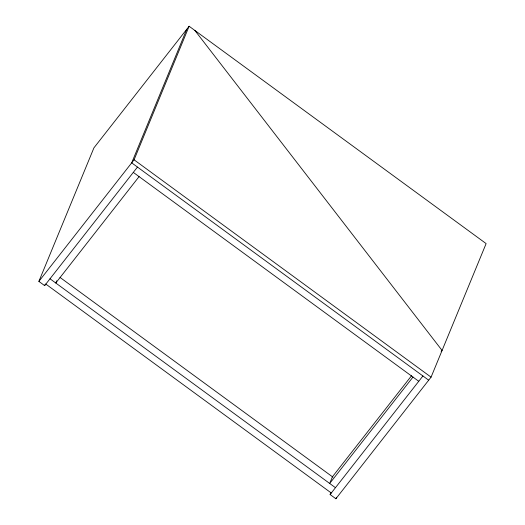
<?xml version="1.0" encoding="UTF-8"?>
<svg xmlns="http://www.w3.org/2000/svg" width="525" height="525" viewBox="0 0 525 525"><rect width="100%" height="100%" fill="white"/><g stroke="black" fill="none" stroke-linecap="round" stroke-linejoin="round"><path stroke-width="0.79" d="M137.465 167.075L44.651 285.626L38.876 281.4L93.929 147.847L189.118 26.25L486.124 243.6L431.071 377.153L335.882 498.75L330.107 494.524L331.026 492.299M44.651 285.626L45.275 284.117M56.7 280.79L55.781 283.014L139.079 176.617M186.743 29.288L131.69 162.848L428.695 380.198M38.876 281.4L134.072 159.803L189.118 26.25M335.882 498.75L336.492 497.267M411.692 375.546L332.437 476.779L329.687 483.459L412.978 377.062M441.131 351.658L442.083 350.444L194.893 30.476M330.107 494.524L422.92 375.972M134.072 159.803L431.071 377.153M133.304 172.39L418.753 381.288M60.027 277.43L332.929 477.14M50.006 278.788L335.462 487.686M45.846 284.104L331.295 493.001"/></g></svg>
